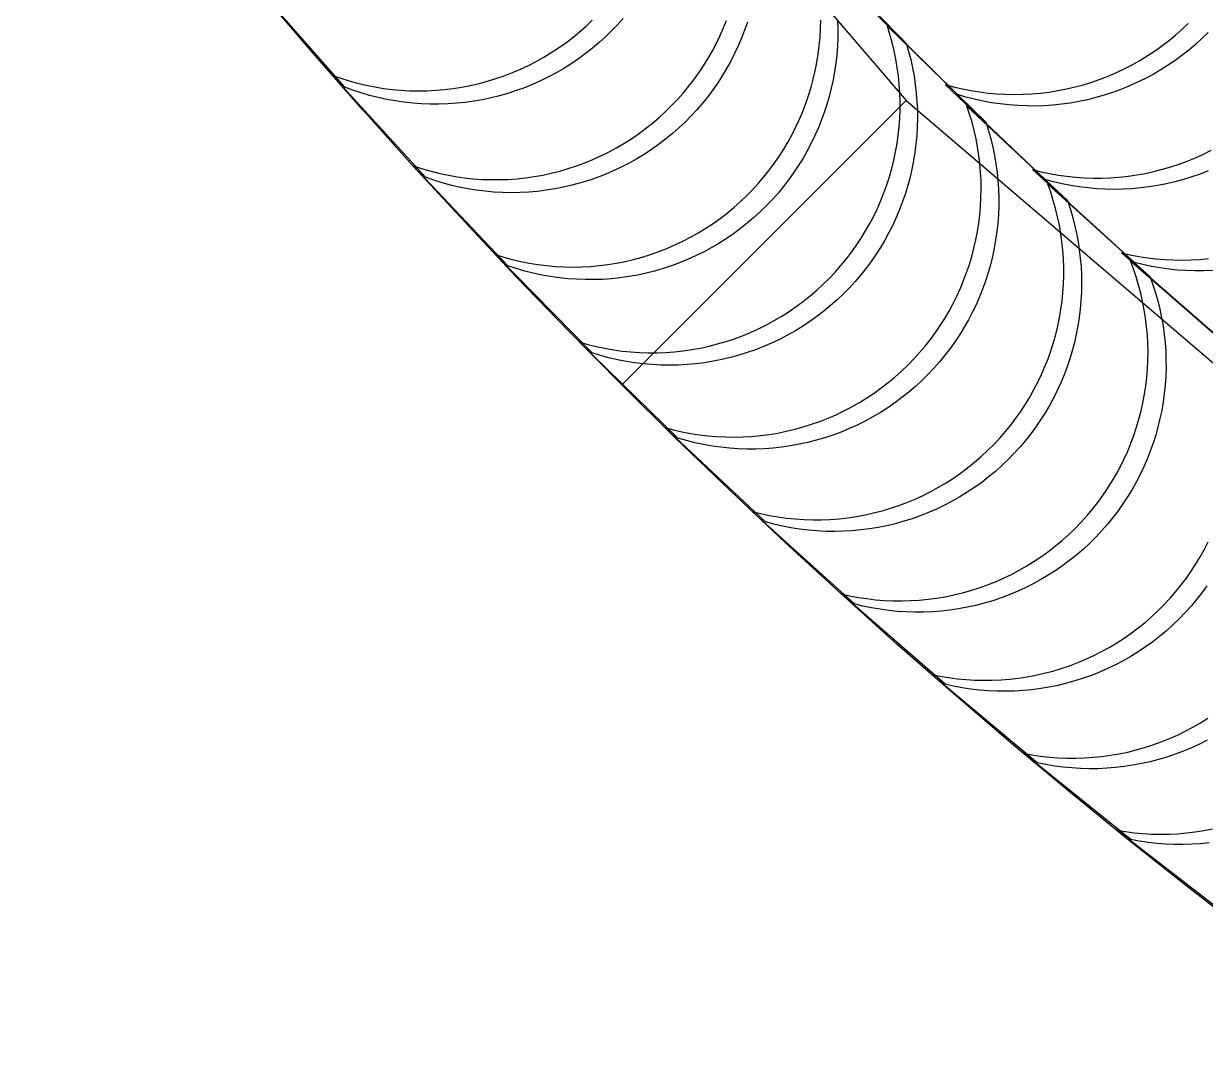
# Model space of a CAD drawing. Header units: metres. Extents: x -22.9 to 22.9, y -22.9 to 22.9.
# Drawn here: x -18.335 to -14.048, y -18.564 to -14.854 of the extents above; entities that cross this region are included whole.
import ezdxf

# ---------------------------------------------------------------- set-up
doc = ezdxf.new("R2010")
doc.units = ezdxf.units.M
for name, color, linetype in [('OBSERVED_CIRCULAR_SCAN', 3, 'Continuous'), ('SCAN_FOOTPRINTS', 5, 'Continuous'), ('TANK_BOUNDARY', 7, 'Continuous')]:
    doc.layers.add(name, color=color, linetype=linetype)

msp = doc.modelspace()

# ---------------------------------------------------------------- linework, layer by layer
at = {"layer": 'OBSERVED_CIRCULAR_SCAN'}
for p, q in [((-17.3146, -12.5798), (-15.1335, -15.1335)), ((-16.1619, -16.1619), (-15.1335, -15.1335)), ((-15.1335, -15.1335), (-12.5798, -17.3146))]:
    msp.add_line(p, q, dxfattribs=at)
at = {"layer": 'SCAN_FOOTPRINTS'}
for points in [[(-15.4839, -14.5689), (-15.1329, -14.925), (-15.1329, -14.925), (-15.1242, -14.9546), (-15.1166, -14.9844), (-15.11, -15.0145), (-15.1044, -15.0447), (-15.0998, -15.0752), (-15.0963, -15.1058), (-15.0939, -15.1365), (-15.0925, -15.1673), (-15.0921, -15.198), (-15.0928, -15.2288), (-15.0946, -15.2596), (-15.0974, -15.2902), (-15.1012, -15.3208), (-15.1061, -15.3512), (-15.112, -15.3814), (-15.119, -15.4114), (-15.127, -15.4411), (-15.136, -15.4706), (-15.146, -15.4997), (-15.157, -15.5285), (-15.1689, -15.5569), (-15.1819, -15.5848), (-15.1957, -15.6123), (-15.2105, -15.6393), (-15.2263, -15.6658), (-15.2429, -15.6917), (-15.2604, -15.717), (-15.2787, -15.7417), (-15.2979, -15.7658), (-15.3179, -15.7892), (-15.3387, -15.8119), (-15.3603, -15.8339), (-15.3833, -15.8558), (-15.4071, -15.8769), (-15.4316, -15.8972), (-15.4568, -15.9165), (-15.4827, -15.935), (-15.5092, -15.9525), (-15.5364, -15.9691), (-15.5641, -15.9847), (-15.5923, -15.9993), (-15.621, -16.0129), (-15.6502, -16.0255), (-15.6798, -16.0371), (-15.7098, -16.0476), (-15.7402, -16.057), (-15.7708, -16.0654), (-15.8018, -16.0726), (-15.8329, -16.0788), (-15.8643, -16.0839), (-15.8959, -16.0878), (-15.9275, -16.0907), (-15.9593, -16.0924), (-15.991, -16.093), (-16.0228, -16.0924), (-16.0546, -16.0908), (-16.0862, -16.088), (-16.1178, -16.0842), (-16.1492, -16.0792), (-16.1804, -16.0731), (-16.2113, -16.0659), (-16.242, -16.0576), (-16.2724, -16.0482), (-16.6234, -15.6921), (-16.6234, -15.6921), (-16.593, -15.7015), (-16.5623, -15.7098), (-16.5314, -15.717), (-16.5002, -15.7231), (-16.4688, -15.7281), (-16.4372, -15.7319), (-16.4056, -15.7347), (-16.3738, -15.7364), (-16.342, -15.7369), (-16.3103, -15.7363), (-16.2785, -15.7346), (-16.2469, -15.7317), (-16.2153, -15.7278), (-16.1839, -15.7227), (-16.1528, -15.7165), (-16.1218, -15.7093), (-16.0912, -15.7009), (-16.0608, -15.6915), (-16.0308, -15.681), (-16.0012, -15.6694), (-15.972, -15.6568), (-15.9433, -15.6432), (-15.9151, -15.6286), (-15.8874, -15.613), (-15.8602, -15.5964), (-15.8337, -15.5789), (-15.8078, -15.5604), (-15.7826, -15.5411), (-15.7581, -15.5208), (-15.7343, -15.4998), (-15.7113, -15.4778), (-15.6897, -15.4559), (-15.6689, -15.4331), (-15.6489, -15.4097), (-15.6297, -15.3857), (-15.6114, -15.3609), (-15.5939, -15.3356), (-15.5773, -15.3097), (-15.5615, -15.2832), (-15.5467, -15.2562), (-15.5329, -15.2287), (-15.5199, -15.2008), (-15.508, -15.1724), (-15.497, -15.1436), (-15.487, -15.1145), (-15.478, -15.085), (-15.47, -15.0553), (-15.463, -15.0253), (-15.4571, -14.9951), (-15.4522, -14.9647), (-15.4484, -14.9341), (-15.4455, -14.9035), (-15.4438, -14.8727), (-15.4431, -14.842)], [(-16.1603, -14.8354), (-16.1808, -14.8583), (-16.2021, -14.8805), (-16.2242, -14.902), (-16.247, -14.9227), (-16.2713, -14.9432), (-16.2962, -14.9629), (-16.3219, -14.9817), (-16.3481, -14.9996), (-16.3751, -15.0165), (-16.4025, -15.0325), (-16.4306, -15.0475), (-16.4591, -15.0614), (-16.4881, -15.0744), (-16.5176, -15.0864), (-16.5475, -15.0972), (-16.5777, -15.1071), (-16.6082, -15.1158), (-16.6391, -15.1235), (-16.6702, -15.1301), (-16.7015, -15.1356), (-16.733, -15.1399), (-16.7646, -15.1432), (-16.7963, -15.1453), (-16.8281, -15.1463), (-16.8599, -15.1462), (-16.8916, -15.145), (-16.9233, -15.1426), (-16.9549, -15.1391), (-16.9864, -15.1346), (-17.0177, -15.1289), (-17.0487, -15.1221), (-17.0795, -15.1142), (-17.11, -15.1052), (-17.1401, -15.0952), (-17.1699, -15.0841), (-17.4998, -14.7083)], [(-14.0372, -14.886), (-14.0599, -14.9082), (-14.0835, -14.9296), (-14.1077, -14.9502), (-14.1327, -14.9698), (-14.1584, -14.9886), (-14.1847, -15.0064), (-14.2116, -15.0233), (-14.2391, -15.0393), (-14.2671, -15.0543), (-14.2957, -15.0682), (-14.3247, -15.0812), (-14.3542, -15.0931), (-14.384, -15.104), (-14.4143, -15.1138), (-14.4448, -15.1225), (-14.4757, -15.1302), (-14.5068, -15.1367), (-14.5381, -15.1422), (-14.5696, -15.1465), (-14.6012, -15.1498), (-14.6329, -15.1519), (-14.6647, -15.1529), (-14.6965, -15.1528), (-14.7282, -15.1515), (-14.7599, -15.1491), (-14.7915, -15.1456), (-14.823, -15.141), (-14.8542, -15.1353), (-14.8853, -15.1285), (-14.9161, -15.1206), (-14.9466, -15.1116), (-15.302, -14.7599)], [(-15.7091, -14.8486), (-15.7192, -14.8776), (-15.7303, -14.9064), (-15.7424, -14.9347), (-15.7554, -14.9626), (-15.7694, -14.99), (-15.7843, -15.0169), (-15.8002, -15.0434), (-15.8169, -15.0692), (-15.8345, -15.0945), (-15.853, -15.1191), (-15.8723, -15.1431), (-15.8924, -15.1664), (-15.9133, -15.1891), (-15.9349, -15.211), (-15.9573, -15.2321), (-15.9811, -15.2531), (-16.0057, -15.2733), (-16.031, -15.2925), (-16.0569, -15.3109), (-16.0835, -15.3284), (-16.1107, -15.3448), (-16.1384, -15.3604), (-16.1667, -15.3749), (-16.1955, -15.3884), (-16.2247, -15.4009), (-16.2543, -15.4124), (-16.2844, -15.4228), (-16.3147, -15.4321), (-16.3454, -15.4404), (-16.3764, -15.4476), (-16.4076, -15.4537), (-16.439, -15.4586), (-16.4706, -15.4625), (-16.5022, -15.4652), (-16.534, -15.4668), (-16.5657, -15.4673), (-16.5975, -15.4667), (-16.6293, -15.465), (-16.6609, -15.4621), (-16.6925, -15.4581), (-16.7238, -15.453), (-16.755, -15.4468), (-16.7859, -15.4395), (-16.8166, -15.4312), (-16.847, -15.4217), (-16.8769, -15.4112), (-17.214, -15.0419), (-17.214, -15.0419), (-17.184, -15.0524), (-17.1537, -15.0618), (-17.123, -15.0702), (-17.0921, -15.0775), (-17.0609, -15.0837), (-17.0295, -15.0888), (-16.998, -15.0928), (-16.9663, -15.0957), (-16.9346, -15.0974), (-16.9028, -15.098), (-16.871, -15.0975), (-16.8393, -15.0959), (-16.8076, -15.0932), (-16.7761, -15.0893), (-16.7447, -15.0843), (-16.7135, -15.0783), (-16.6825, -15.0711), (-16.6518, -15.0628), (-16.6214, -15.0535), (-16.5914, -15.0431), (-16.5617, -15.0316), (-16.5325, -15.0191), (-16.5037, -15.0056), (-16.4755, -14.9911), (-16.4477, -14.9755), (-16.4206, -14.959), (-16.394, -14.9416), (-16.3681, -14.9232), (-16.3428, -14.904), (-16.3182, -14.8838), (-16.2943, -14.8628), (-16.272, -14.8416)], [(-15.3819, -14.8437), (-15.3811, -14.8745), (-15.3813, -14.9053), (-15.3826, -14.936), (-15.385, -14.9667), (-15.3883, -14.9973), (-15.3928, -15.0278), (-15.3983, -15.0581), (-15.4048, -15.0882), (-15.4123, -15.1181), (-15.4209, -15.1476), (-15.4304, -15.1769), (-15.441, -15.2058), (-15.4525, -15.2344), (-15.465, -15.2625), (-15.4785, -15.2902), (-15.4929, -15.3174), (-15.5082, -15.3442), (-15.5245, -15.3703), (-15.5416, -15.3959), (-15.5596, -15.4209), (-15.5784, -15.4453), (-15.598, -15.469), (-15.6185, -15.492), (-15.6397, -15.5143), (-15.6617, -15.5359), (-15.6851, -15.5574), (-15.7093, -15.578), (-15.7342, -15.5977), (-15.7598, -15.6166), (-15.786, -15.6345), (-15.8129, -15.6516), (-15.8403, -15.6676), (-15.8683, -15.6827), (-15.8968, -15.6968), (-15.9258, -15.7098), (-15.9552, -15.7218), (-15.985, -15.7328), (-16.0152, -15.7428), (-16.0458, -15.7516), (-16.0766, -15.7594), (-16.1077, -15.766), (-16.139, -15.7716), (-16.1704, -15.7761), (-16.202, -15.7794), (-16.2337, -15.7817), (-16.2655, -15.7828), (-16.2973, -15.7828), (-16.3291, -15.7816), (-16.3608, -15.7794), (-16.3924, -15.776), (-16.4238, -15.7715), (-16.4551, -15.7659), (-16.4862, -15.7592), (-16.517, -15.7514), (-16.5475, -15.7425), (-16.5777, -15.7326), (-16.9218, -15.3698), (-16.9218, -15.3698), (-16.8916, -15.3798), (-16.8611, -15.3886), (-16.8303, -15.3964), (-16.7992, -15.4031), (-16.7679, -15.4087), (-16.7365, -15.4132), (-16.7049, -15.4166), (-16.6731, -15.4189), (-16.6414, -15.42), (-16.6096, -15.42), (-16.5778, -15.4189), (-16.5461, -15.4167), (-16.5145, -15.4133), (-16.483, -15.4088), (-16.4517, -15.4033), (-16.4207, -15.3966), (-16.3898, -15.3888), (-16.3593, -15.38), (-16.3291, -15.3701), (-16.2993, -15.3591), (-16.2699, -15.3471), (-16.2409, -15.334), (-16.2124, -15.3199), (-16.1844, -15.3048), (-16.157, -15.2888), (-16.1301, -15.2718), (-16.1039, -15.2538), (-16.0783, -15.235), (-16.0534, -15.2152), (-16.0292, -15.1946), (-16.0058, -15.1731), (-15.9838, -15.1516), (-15.9626, -15.1292), (-15.9421, -15.1062), (-15.9225, -15.0825), (-15.9036, -15.0581), (-15.8857, -15.0331), (-15.8685, -15.0075), (-15.8523, -14.9814), (-15.837, -14.9547), (-15.8226, -14.9275), (-15.8091, -14.8998), (-15.7966, -14.8716), (-15.7851, -14.8431)], [(-14.0371, -15.3885), (-14.0667, -15.4), (-14.0967, -15.4104), (-14.1271, -15.4198), (-14.1578, -15.4281), (-14.1887, -15.4353), (-14.2199, -15.4414), (-14.2513, -15.4464), (-14.2829, -15.4503), (-14.3145, -15.453), (-14.3463, -15.4547), (-14.3781, -15.4552), (-14.4098, -15.4546), (-14.4416, -15.4529), (-14.4732, -15.4501), (-14.5048, -15.4461), (-14.5362, -15.4411), (-14.5673, -15.4349), (-14.5983, -15.4276), (-14.629, -15.4193), (-14.9916, -15.0751), (-14.9916, -15.0751), (-14.9609, -15.0834), (-14.93, -15.0907), (-14.8988, -15.0968), (-14.8674, -15.1019), (-14.8359, -15.1058), (-14.8042, -15.1087), (-14.7725, -15.1104), (-14.7407, -15.111), (-14.7089, -15.1104), (-14.6772, -15.1088), (-14.6455, -15.106), (-14.6139, -15.1021), (-14.5826, -15.0971), (-14.5514, -15.091), (-14.5204, -15.0838), (-14.4897, -15.0755), (-14.4593, -15.0662), (-14.4293, -15.0557), (-14.3997, -15.0442), (-14.3705, -15.0317), (-14.3417, -15.0181), (-14.3135, -15.0036), (-14.2857, -14.988), (-14.2586, -14.9715), (-14.232, -14.954), (-14.2061, -14.9356), (-14.1809, -14.9163), (-14.1563, -14.8962), (-14.1325, -14.8751), (-14.1094, -14.8533)], [(-14.0217, -15.7498), (-14.0534, -15.751), (-14.0852, -15.7511), (-14.117, -15.75), (-14.1487, -15.7478), (-14.1803, -15.7445), (-14.2118, -15.7401), (-14.2431, -15.7346), (-14.2742, -15.728), (-14.305, -15.7203), (-14.6747, -15.3837), (-14.6747, -15.3837), (-14.6439, -15.3914), (-14.6128, -15.398), (-14.5815, -15.4035), (-14.55, -15.4079), (-14.5184, -15.4112), (-14.4867, -15.4134), (-14.4549, -15.4144), (-14.4231, -15.4144), (-14.3914, -15.4132), (-14.3597, -15.4109), (-14.3281, -15.4074), (-14.2966, -15.4029), (-14.2653, -15.3972), (-14.2343, -15.3905), (-14.2035, -15.3826), (-14.173, -15.3737), (-14.1428, -15.3637), (-14.113, -15.3526), (-14.0836, -15.3405), (-14.0546, -15.3274), (-14.0262, -15.3133)], [(-13.9749, -16.0145), (-14.3515, -15.6856), (-14.3515, -15.6856), (-14.3205, -15.6927), (-14.2893, -15.6987), (-14.2579, -15.7035), (-14.2263, -15.7073), (-14.1946, -15.7099), (-14.1629, -15.7114), (-14.1311, -15.7118), (-14.0993, -15.7111), (-14.0676, -15.7092), (-14.036, -15.7063)], [(-14.0422, -16.8939), (-14.0604, -16.9188), (-14.0794, -16.943), (-14.0992, -16.9666), (-14.1204, -16.9902), (-14.1425, -17.0131), (-14.1654, -17.0351), (-14.1891, -17.0563), (-14.2135, -17.0767), (-14.2386, -17.0962), (-14.2643, -17.1148), (-14.2908, -17.1325), (-14.3178, -17.1493), (-14.3454, -17.1651), (-14.3735, -17.1799), (-14.4021, -17.1937), (-14.4312, -17.2064), (-14.4608, -17.2182), (-14.4907, -17.2289), (-14.521, -17.2385), (-14.5516, -17.247), (-14.5825, -17.2545), (-14.6137, -17.2609), (-14.645, -17.2661), (-14.6765, -17.2703), (-14.7082, -17.2733), (-14.7399, -17.2752), (-14.7717, -17.276), (-14.8035, -17.2757), (-14.8352, -17.2742), (-14.8669, -17.2717), (-14.8985, -17.268), (-14.9299, -17.2632), (-14.9611, -17.2573), (-14.9921, -17.2503), (-15.3694, -16.9222), (-15.3694, -16.9222), (-15.3384, -16.9292), (-15.3072, -16.9351), (-15.2758, -16.9399), (-15.2442, -16.9436), (-15.2125, -16.9461), (-15.1808, -16.9476), (-15.149, -16.9479), (-15.1172, -16.9471), (-15.0855, -16.9452), (-15.0538, -16.9422), (-15.0223, -16.938), (-14.991, -16.9328), (-14.9598, -16.9264), (-14.9289, -16.9189), (-14.8983, -16.9104), (-14.868, -16.9008), (-14.8381, -16.8901), (-14.8085, -16.8783), (-14.7794, -16.8656), (-14.7508, -16.8518), (-14.7227, -16.837), (-14.6951, -16.8212), (-14.6681, -16.8044), (-14.6417, -16.7868), (-14.6159, -16.7681), (-14.5908, -16.7486), (-14.5664, -16.7283), (-14.5427, -16.707), (-14.5198, -16.685), (-14.4977, -16.6621), (-14.4765, -16.6385), (-14.4567, -16.6149), (-14.4377, -16.5907), (-14.4195, -16.5658), (-14.4022, -16.5403), (-14.3858, -16.5143), (-14.3703, -16.4877), (-14.3558, -16.4605), (-14.3421, -16.4329), (-14.3294, -16.4049), (-14.3177, -16.3764), (-14.3069, -16.3476), (-14.2972, -16.3183), (-14.2884, -16.2888), (-14.2807, -16.259), (-14.274, -16.229), (-14.2683, -16.1987), (-14.2637, -16.1683), (-14.2601, -16.1377), (-14.2576, -16.107), (-14.2561, -16.0762), (-14.2556, -16.0454), (-14.2562, -16.0146), (-14.2579, -15.9839), (-14.2606, -15.9532), (-14.2644, -15.9227), (-14.2692, -15.8923), (-14.275, -15.862), (-14.2819, -15.832), (-14.2898, -15.8022), (-14.2987, -15.7728), (-14.3086, -15.7436), (-14.3195, -15.7148), (-13.9422, -16.0429)], [(-14.0408, -17.4529), (-14.0691, -17.4672), (-14.098, -17.4805), (-14.1273, -17.4928), (-14.157, -17.5041), (-14.1871, -17.5143), (-14.2176, -17.5234), (-14.2483, -17.5315), (-14.2793, -17.5384), (-14.3106, -17.5443), (-14.342, -17.5491), (-14.3736, -17.5527), (-14.4053, -17.5552), (-14.437, -17.5566), (-14.4688, -17.5569), (-14.5006, -17.5561), (-14.5323, -17.5541), (-14.5639, -17.551), (-14.5954, -17.5469), (-14.6268, -17.5415), (-14.6579, -17.5351), (-15.0415, -17.2144), (-15.0415, -17.2144), (-15.0103, -17.2208), (-14.979, -17.2261), (-14.9475, -17.2303), (-14.9158, -17.2333), (-14.8841, -17.2353), (-14.8523, -17.2361), (-14.8206, -17.2359), (-14.7888, -17.2345), (-14.7571, -17.2319), (-14.7255, -17.2283), (-14.6941, -17.2235), (-14.6629, -17.2177), (-14.6319, -17.2107), (-14.6011, -17.2026), (-14.5707, -17.1935), (-14.5406, -17.1833), (-14.5108, -17.172), (-14.4815, -17.1597), (-14.4527, -17.1464), (-14.4243, -17.1321), (-14.3965, -17.1167), (-14.3692, -17.1004), (-14.3425, -17.0832), (-14.3164, -17.065), (-14.291, -17.0459), (-14.2663, -17.0259), (-14.2423, -17.005), (-14.2191, -16.9834), (-14.1966, -16.9609), (-14.1749, -16.9376), (-14.1541, -16.9136), (-14.1348, -16.8896), (-14.1163, -16.865), (-14.0986, -16.8398), (-14.0818, -16.814), (-14.0659, -16.7876), (-14.0509, -16.7607), (-14.0368, -16.7333)], [(-14.0337, -17.8256), (-14.0653, -17.8288), (-14.097, -17.8308), (-14.1288, -17.8317), (-14.1606, -17.8315), (-14.1923, -17.8301), (-14.224, -17.8276), (-14.2556, -17.824), (-14.2871, -17.8193), (-14.3183, -17.8135), (-14.7079, -17.5002), (-14.7079, -17.5002), (-14.6767, -17.506), (-14.6452, -17.5107), (-14.6137, -17.5143), (-14.582, -17.5167), (-14.5502, -17.5181), (-14.5184, -17.5183), (-14.4867, -17.5174), (-14.4549, -17.5154), (-14.4233, -17.5123), (-14.3918, -17.508), (-14.3605, -17.5027), (-14.3293, -17.4962), (-14.2985, -17.4887), (-14.2679, -17.48), (-14.2376, -17.4703), (-14.2077, -17.4595), (-14.1782, -17.4477), (-14.1492, -17.4348), (-14.1206, -17.4209), (-14.0925, -17.406), (-14.0649, -17.3902), (-14.038, -17.3734)], [(-13.9734, -18.0853), (-14.369, -17.7795), (-14.369, -17.7795), (-14.3376, -17.7847), (-14.3061, -17.7888), (-14.2745, -17.7918), (-14.2427, -17.7937), (-14.2109, -17.7944), (-14.1792, -17.794), (-14.1474, -17.7925), (-14.1157, -17.7899), (-14.0842, -17.7862), (-14.0528, -17.7813), (-14.0215, -17.7754)]]:
    msp.add_lwpolyline(points, dxfattribs=at)
for points in [[(-14.8433, -15.213), (-14.8341, -15.2424), (-14.8259, -15.2721), (-14.8187, -15.302), (-14.8125, -15.3322), (-14.8074, -15.3625), (-14.8033, -15.3931), (-14.8002, -15.4237), (-14.7983, -15.4544), (-14.7973, -15.4852), (-14.7974, -15.516), (-14.7986, -15.5468), (-14.8008, -15.5775), (-14.8041, -15.6081), (-14.8084, -15.6386), (-14.8137, -15.6689), (-14.8201, -15.699), (-14.8275, -15.7289), (-14.8359, -15.7585), (-14.8454, -15.7879), (-14.8558, -15.8168), (-14.8672, -15.8454), (-14.8796, -15.8736), (-14.893, -15.9014), (-14.9073, -15.9286), (-14.9225, -15.9554), (-14.9386, -15.9817), (-14.9556, -16.0073), (-14.9735, -16.0324), (-14.9922, -16.0568), (-15.0117, -16.0806), (-15.0321, -16.1037), (-15.0532, -16.1261), (-15.0758, -16.1485), (-15.0992, -16.17), (-15.1233, -16.1907), (-15.1482, -16.2106), (-15.1737, -16.2295), (-15.1999, -16.2475), (-15.2267, -16.2646), (-15.2541, -16.2808), (-15.282, -16.2959), (-15.3105, -16.3101), (-15.3394, -16.3232), (-15.3688, -16.3354), (-15.3986, -16.3464), (-15.4287, -16.3565), (-15.4592, -16.3654), (-15.49, -16.3733), (-15.5211, -16.38), (-15.5524, -16.3857), (-15.5838, -16.3903), (-15.6154, -16.3937), (-15.6471, -16.396), (-15.6789, -16.3972), (-15.7107, -16.3973), (-15.7424, -16.3963), (-15.7742, -16.3941), (-15.8058, -16.3909), (-15.8373, -16.3865), (-15.8686, -16.381), (-15.8997, -16.3744), (-15.9305, -16.3667), (-15.961, -16.3579), (-16.3188, -16.0086), (-16.3188, -16.0086), (-16.2883, -16.0174), (-16.2574, -16.0251), (-16.2263, -16.0317), (-16.195, -16.0372), (-16.1635, -16.0416), (-16.1319, -16.0449), (-16.1002, -16.047), (-16.0685, -16.048), (-16.0367, -16.048), (-16.0049, -16.0468), (-15.9732, -16.0444), (-15.9416, -16.041), (-15.9101, -16.0364), (-15.8789, -16.0307), (-15.8478, -16.024), (-15.817, -16.0161), (-15.7865, -16.0072), (-15.7563, -15.9972), (-15.7266, -15.9861), (-15.6972, -15.974), (-15.6682, -15.9608), (-15.6398, -15.9466), (-15.6118, -15.9315), (-15.5844, -15.9153), (-15.5577, -15.8982), (-15.5315, -15.8802), (-15.5059, -15.8613), (-15.4811, -15.8414), (-15.457, -15.8207), (-15.4336, -15.7992), (-15.411, -15.7769), (-15.3899, -15.7545), (-15.3695, -15.7314), (-15.35, -15.7076), (-15.3312, -15.6831), (-15.3134, -15.658), (-15.2964, -15.6324), (-15.2802, -15.6061), (-15.265, -15.5794), (-15.2507, -15.5521), (-15.2374, -15.5243), (-15.225, -15.4961), (-15.2136, -15.4676), (-15.2031, -15.4386), (-15.1937, -15.4093), (-15.1853, -15.3797), (-15.1779, -15.3498), (-15.1715, -15.3196), (-15.1661, -15.2893), (-15.1618, -15.2588), (-15.1586, -15.2282), (-15.1564, -15.1975), (-15.1552, -15.1667), (-15.1551, -15.1359), (-15.156, -15.1051), (-15.158, -15.0744), (-15.1611, -15.0438), (-15.1652, -15.0133), (-15.1703, -14.9829), (-15.1765, -14.9527), (-15.1837, -14.9228), (-15.1919, -14.8931), (-15.2011, -14.8637), (-14.8433, -15.213)], [(-14.5483, -15.4954), (-14.5385, -15.5246), (-14.5297, -15.5541), (-14.522, -15.5839), (-14.5152, -15.6139), (-14.5095, -15.6442), (-14.5048, -15.6746), (-14.5012, -15.7052), (-14.4986, -15.7359), (-14.4971, -15.7667), (-14.4966, -15.7974), (-14.4971, -15.8282), (-14.4988, -15.859), (-14.5014, -15.8897), (-14.5052, -15.9202), (-14.5099, -15.9507), (-14.5157, -15.9809), (-14.5226, -16.0109), (-14.5304, -16.0407), (-14.5393, -16.0702), (-14.5492, -16.0993), (-14.56, -16.1282), (-14.5719, -16.1566), (-14.5847, -16.1846), (-14.5985, -16.2121), (-14.6132, -16.2392), (-14.6288, -16.2657), (-14.6453, -16.2917), (-14.6627, -16.3171), (-14.6809, -16.3419), (-14.7, -16.3661), (-14.7199, -16.3896), (-14.7406, -16.4124), (-14.7628, -16.4352), (-14.7857, -16.4571), (-14.8095, -16.4783), (-14.8339, -16.4986), (-14.8591, -16.518), (-14.8849, -16.5366), (-14.9114, -16.5542), (-14.9384, -16.5708), (-14.9661, -16.5865), (-14.9943, -16.6012), (-15.0229, -16.6149), (-15.0521, -16.6276), (-15.0817, -16.6393), (-15.1116, -16.6499), (-15.1419, -16.6594), (-15.1726, -16.6679), (-15.2035, -16.6752), (-15.2347, -16.6815), (-15.266, -16.6867), (-15.2976, -16.6907), (-15.3292, -16.6936), (-15.3609, -16.6955), (-15.3927, -16.6962), (-15.4245, -16.6957), (-15.4563, -16.6942), (-15.4879, -16.6915), (-15.5195, -16.6877), (-15.5509, -16.6828), (-15.5821, -16.6768), (-15.6131, -16.6697), (-15.6438, -16.6615), (-16.0082, -16.3192), (-16.0082, -16.3192), (-15.9775, -16.3274), (-15.9465, -16.3345), (-15.9153, -16.3405), (-15.8839, -16.3454), (-15.8524, -16.3492), (-15.8207, -16.3518), (-15.7889, -16.3534), (-15.7571, -16.3538), (-15.7254, -16.3531), (-15.6936, -16.3513), (-15.662, -16.3484), (-15.6305, -16.3443), (-15.5991, -16.3391), (-15.5679, -16.3329), (-15.537, -16.3255), (-15.5064, -16.3171), (-15.476, -16.3075), (-15.4461, -16.2969), (-15.4165, -16.2853), (-15.3874, -16.2726), (-15.3587, -16.2589), (-15.3305, -16.2442), (-15.3029, -16.2285), (-15.2758, -16.2118), (-15.2493, -16.1942), (-15.2235, -16.1757), (-15.1983, -16.1563), (-15.1739, -16.136), (-15.1502, -16.1148), (-15.1272, -16.0928), (-15.105, -16.07), (-15.0843, -16.0472), (-15.0644, -16.0237), (-15.0453, -15.9996), (-15.0271, -15.9748), (-15.0097, -15.9494), (-14.9932, -15.9234), (-14.9776, -15.8968), (-14.9629, -15.8698), (-14.9491, -15.8422), (-14.9363, -15.8142), (-14.9245, -15.7858), (-14.9136, -15.757), (-14.9037, -15.7278), (-14.8948, -15.6983), (-14.887, -15.6686), (-14.8801, -15.6385), (-14.8743, -15.6083), (-14.8696, -15.5779), (-14.8659, -15.5473), (-14.8632, -15.5166), (-14.8616, -15.4859), (-14.861, -15.4551), (-14.8615, -15.4243), (-14.863, -15.3936), (-14.8656, -15.3629), (-14.8692, -15.3323), (-14.8739, -15.3019), (-14.8796, -15.2716), (-14.8864, -15.2416), (-14.8941, -15.2118), (-14.9029, -15.1823), (-14.9127, -15.1531), (-14.5483, -15.4954)], [(-14.2479, -15.7721), (-14.2376, -15.8011), (-14.2282, -15.8304), (-14.2199, -15.86), (-14.2125, -15.89), (-14.2062, -15.9201), (-14.201, -15.9504), (-14.1967, -15.9809), (-14.1936, -16.0116), (-14.1914, -16.0423), (-14.1904, -16.0731), (-14.1903, -16.1039), (-14.1914, -16.1346), (-14.1935, -16.1654), (-14.1966, -16.196), (-14.2008, -16.2265), (-14.206, -16.2568), (-14.2123, -16.287), (-14.2195, -16.3169), (-14.2278, -16.3466), (-14.2372, -16.3759), (-14.2475, -16.4049), (-14.2588, -16.4336), (-14.271, -16.4618), (-14.2843, -16.4896), (-14.2984, -16.517), (-14.3135, -16.5438), (-14.3296, -16.5701), (-14.3465, -16.5958), (-14.3642, -16.621), (-14.3829, -16.6455), (-14.4023, -16.6694), (-14.4226, -16.6926), (-14.4443, -16.7158), (-14.4668, -16.7382), (-14.4901, -16.7598), (-14.5142, -16.7806), (-14.539, -16.8005), (-14.5644, -16.8195), (-14.5906, -16.8376), (-14.6173, -16.8548), (-14.6446, -16.871), (-14.6725, -16.8863), (-14.7009, -16.9005), (-14.7298, -16.9138), (-14.7592, -16.926), (-14.7889, -16.9371), (-14.8191, -16.9473), (-14.8495, -16.9563), (-14.8803, -16.9643), (-14.9114, -16.9711), (-14.9426, -16.9769), (-14.9741, -16.9815), (-15.0056, -16.9851), (-15.0373, -16.9875), (-15.0691, -16.9888), (-15.1009, -16.989), (-15.1327, -16.9881), (-15.1644, -16.986), (-15.196, -16.9828), (-15.2275, -16.9785), (-15.2588, -16.9731), (-15.2899, -16.9666), (-15.3208, -16.959), (-15.6917, -16.6238), (-15.6917, -16.6238), (-15.6609, -16.6314), (-15.6297, -16.6379), (-15.5984, -16.6433), (-15.5669, -16.6476), (-15.5353, -16.6507), (-15.5036, -16.6528), (-15.4718, -16.6537), (-15.44, -16.6535), (-15.4083, -16.6522), (-15.3766, -16.6498), (-15.345, -16.6463), (-15.3135, -16.6416), (-15.2823, -16.6358), (-15.2512, -16.629), (-15.2205, -16.621), (-15.19, -16.612), (-15.1599, -16.6019), (-15.1301, -16.5907), (-15.1008, -16.5785), (-15.0719, -16.5652), (-15.0434, -16.551), (-15.0156, -16.5357), (-14.9882, -16.5195), (-14.9615, -16.5023), (-14.9354, -16.4842), (-14.9099, -16.4652), (-14.8851, -16.4453), (-14.8611, -16.4245), (-14.8377, -16.4029), (-14.8152, -16.3805), (-14.7935, -16.3573), (-14.7732, -16.3341), (-14.7538, -16.3102), (-14.7352, -16.2857), (-14.7174, -16.2606), (-14.7005, -16.2348), (-14.6845, -16.2085), (-14.6694, -16.1817), (-14.6552, -16.1543), (-14.642, -16.1265), (-14.6297, -16.0983), (-14.6184, -16.0696), (-14.6081, -16.0406), (-14.5988, -16.0113), (-14.5905, -15.9816), (-14.5832, -15.9517), (-14.5769, -15.9216), (-14.5717, -15.8912), (-14.5675, -15.8607), (-14.5644, -15.8301), (-14.5623, -15.7994), (-14.5613, -15.7686), (-14.5613, -15.7378), (-14.5624, -15.707), (-14.5645, -15.6763), (-14.5677, -15.6457), (-14.5719, -15.6152), (-14.5772, -15.5848), (-14.5835, -15.5547), (-14.5908, -15.5248), (-14.5991, -15.4951), (-14.6085, -15.4658), (-14.6188, -15.4368), (-14.2479, -15.7721)]]:
    msp.add_lwpolyline(points, close=True, dxfattribs=at)
at = {"layer": 'TANK_BOUNDARY'}
msp.add_circle((0, 0), 22.86, dxfattribs=at)

doc.saveas('drawing.dxf')
